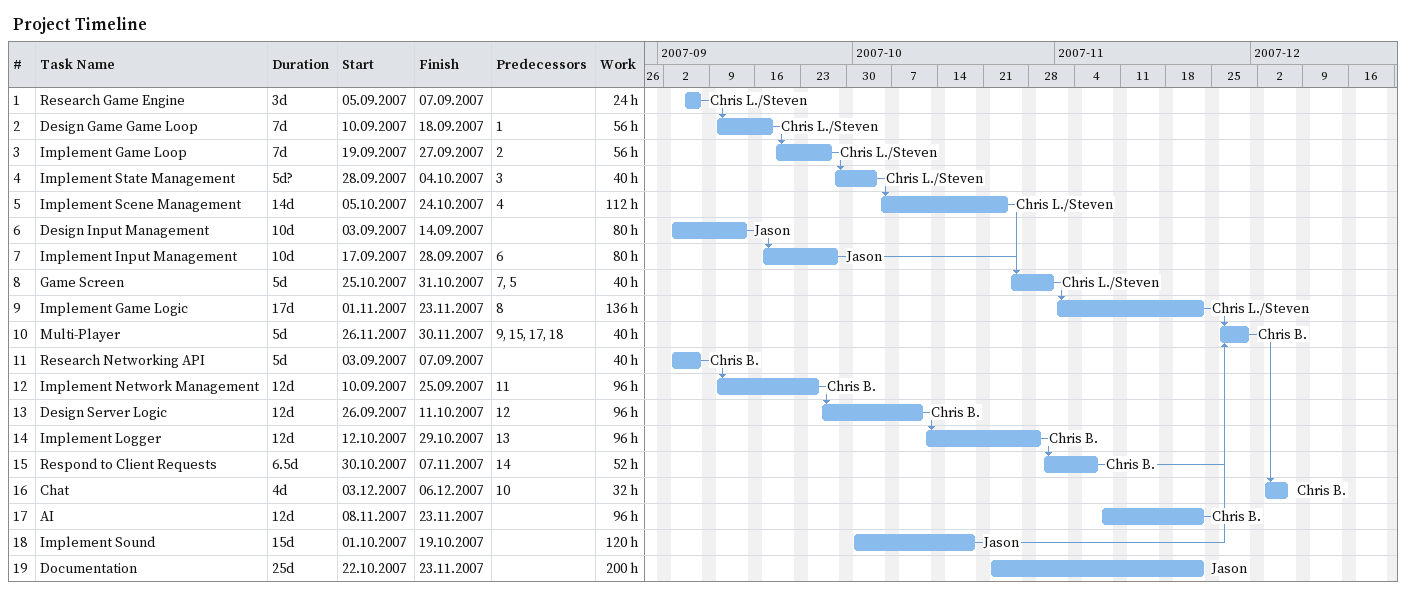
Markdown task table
Project Timeline

| ID | Task | Duration | Start | Finish | Predecessors | Resources | Work (h) |
|---|---|---|---|---|---|---|---|
| 1 | Research Game Engine | 3d | 2007-09-05 | 2007-09-07 |  | Chris L./Steven | 24 |
| 2 | Design Game Game Loop | 7d | 2007-09-10 | 2007-09-18 | 1 | Chris L./Steven | 56 |
| 3 | Implement Game Loop | 7d | 2007-09-19 | 2007-09-27 | 2 | Chris L./Steven | 56 |
| 4 | Implement State Management | 5d? | 2007-09-28 | 2007-10-04 | 3 | Chris L./Steven | 40 |
| 5 | Implement Scene Management | 14d | 2007-10-05 | 2007-10-24 | 4 | Chris L./Steven | 112 |
| 6 | Design Input Management | 10d | 2007-09-03 | 2007-09-14 |  | Jason | 80 |
| 7 | Implement Input Management | 10d | 2007-09-17 | 2007-09-28 | 6 | Jason | 80 |
| 8 | Game Screen | 5d | 2007-10-25 | 2007-10-31 | 7, 5 | Chris L./Steven | 40 |
| 9 | Implement Game Logic | 17d | 2007-11-01 | 2007-11-23 | 8 | Chris L./Steven | 136 |
| 10 | Multi-Player | 5d | 2007-11-26 | 2007-11-30 | 9, 15, 17, 18 | Chris B. | 40 |
| 11 | Research Networking API | 5d | 2007-09-03 | 2007-09-07 |  | Chris B. | 40 |
| 12 | Implement Network Management | 12d | 2007-09-10 | 2007-09-25 | 11 | Chris B. | 96 |
| 13 | Design Server Logic | 12d | 2007-09-26 | 2007-10-11 | 12 | Chris B. | 96 |
| 14 | Implement Logger | 12d | 2007-10-12 | 2007-10-29 | 13 | Chris B. | 96 |
| 15 | Respond to Client Requests | 6.5d | 2007-10-30 | 2007-11-07 | 14 | Chris B. | 52 |
| 16 | Chat | 4d | 2007-12-03 | 2007-12-06 | 10 | Chris B. | 32 |
| 17 | AI | 12d | 2007-11-08 | 2007-11-23 |  | Chris B. | 96 |
| 18 | Implement Sound | 15d | 2007-10-01 | 2007-10-19 |  | Jason | 120 |
| 19 | Documentation | 25d | 2007-10-22 | 2007-11-23 |  | Jason | 200 |
